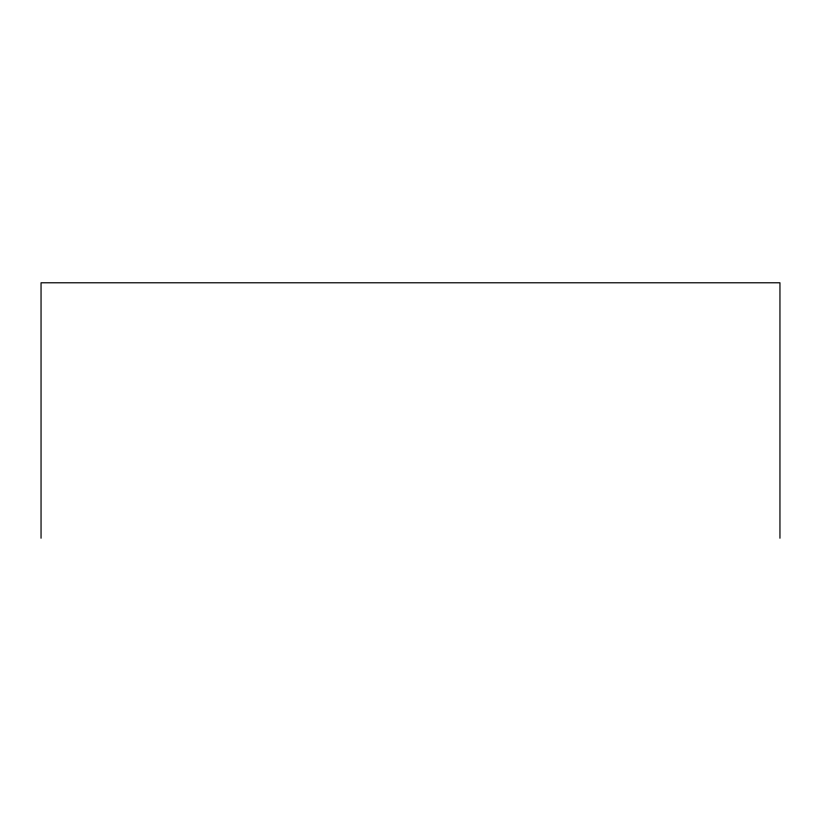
<?xml version="1.0" encoding="UTF-8"?>
<svg xmlns="http://www.w3.org/2000/svg" width="821" height="821" viewBox="0 0 821 821"><rect width="100%" height="100%" fill="white"/><g stroke="black" fill="none" stroke-linecap="round" stroke-linejoin="round"><path stroke-width="1.23" d="M779.95 538.217L779.95 282.783L41.05 282.783L41.05 538.217"/></g></svg>
